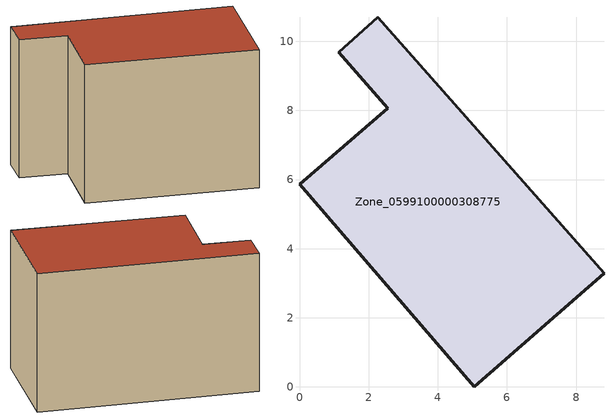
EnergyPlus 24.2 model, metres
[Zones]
Zone_0599100000308775
 floor ground (C_G): 2.26,10.7 8.81,3.29 5.05,0 0,5.87 2.55,8.06 1.14,9.69 z0
 wall outside (C_F): 5.05,0 8.81,3.29 2.26,10.7 1.14,9.69 2.55,8.06 0,5.87 5.05,0 z0:6.48
 roof outside (C_R): 8.81,3.29 2.26,10.7 1.14,9.69 2.55,8.06 0,5.87 5.05,0 z6.48
[BUILDING]
Pand.0599100000308775: North Axis=0; Terrain=City; Loads Convergence Tolerance Value=0.04; Temperature Convergence Tolerance Value=0.4; Solar Distribution=FullExterior; Maximum Number of Warmup Days=25; Minimum Number of Warmup Days=1
[Site:Location]
Rotterdam.The.Hague.AP_ZH_NLD Design_Conditions: Latitude=51.96; Longitude=4.45; Time Zone=1; Elevation=-4.5
[SITE:GROUNDTEMPERATURE:BUILDINGSURFACE]
18, 18, 18, 18, 18, 18, 18, 18, 18, 18, 18, 18
[MATERIAL] Thermal Absorptance=0.9; Solar Absorptance=0.7; Visible Absorptance=0.7
Name | Roughness | Thickness | Conductivity | Density | Specific Heat
G.TC.1946 | MediumSmooth | 0.15 | 1 | 540 | 1210
F.TC.1946 | Rough | 0.3 | 0.857143 | 1920 | 840
R.TC.1946 | MediumRough | 0.2 | 0.909091 | 1500 | 1000
[CONSTRUCTION]
C_G: G.TC.1946
C_F: F.TC.1946
C_R: R.TC.1946
[ZONE]
Zone_0599100000308775: Type=1; Multiplier=1; Ceiling Height=Autocalculate; Volume=Autocalculate; Floor Area=autocalculate; Part of Total Floor Area=Yes
[ZONEINFILTRATION:DESIGNFLOWRATE]
Infil_Zone_0599100000308775: Zone or ZoneList or Space or SpaceList=Zone_0599100000308775; Schedule=AlwaysOn; Design Flow Rate Calculation Method=Flow/Area; Flow Rate per Floor Area=0.003; Constant Term Coefficient=1; Temperature Term Coefficient=0; Velocity Term Coefficient=0; Velocity Squared Term Coefficient=0
[HVACTEMPLATE:ZONE:IDEALLOADSAIRSYSTEM]
Zone_0599100000308775: Maximum Heating Supply Air Temperature=50; Minimum Cooling Supply Air Temperature=13; Maximum Heating Supply Air Humidity Ratio=0.0156; Minimum Cooling Supply Air Humidity Ratio=0.0077; Heating Limit=NoLimit; Cooling Limit=NoLimit; Dehumidification Control Type=ConstantSensibleHeatRatio; Cooling Sensible Heat Ratio=0.7; Dehumidification Setpoint=60; Humidification Control Type=None; Humidification Setpoint=30; Outdoor Air Method=None; Outdoor Air Flow Rate per Person=0.00944; Outdoor Air Flow Rate per Zone Floor Area=0; Outdoor Air Flow Rate per Zone=0; Demand Controlled Ventilation Type=None; Outdoor Air Economizer Type=NoEconomizer; Heat Recovery Type=None; Sensible Heat Recovery Effectiveness=0.7; Latent Heat Recovery Effectiveness=0.65
[ZONECONTROL:THERMOSTAT]
ThermostatControl_Zone_0599100000308775: Zone or ZoneList=Zone_0599100000308775; Control Type Schedule=DualSetpointControlType; Control 1=Thermostat_Zone_0599100000308775; Temperature Difference Between Cutout And Setpoint=0
[THERMOSTATSETPOINT:DUALSETPOINT]
Thermostat_Zone_0599100000308775: Heating Setpoint Temperature Schedule=HeatingSetpoint_Zone_0599100000308775; Cooling Setpoint Temperature Schedule=CoolingSetpoint_Zone_0599100000308775
[SCHEDULE:COMPACT]
HeatingSetpoint_Zone_0599100000308775: Through: 12/31, For: AllDays, Until: 24:00, 21
CoolingSetpoint_Zone_0599100000308775: Through: 12/31, For: AllDays, Until: 24:00, 24
DualSetpointControlType: Through: 12/31, For: AllDays, Until: 24:00, 4
AlwaysOn: Through: 12/31, For: AllDays, Until: 24:00, 1
